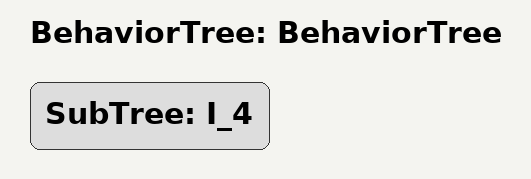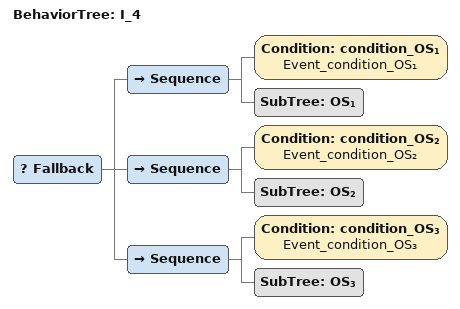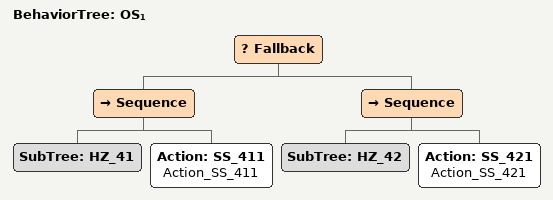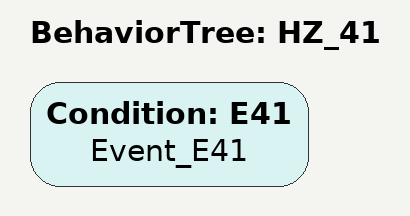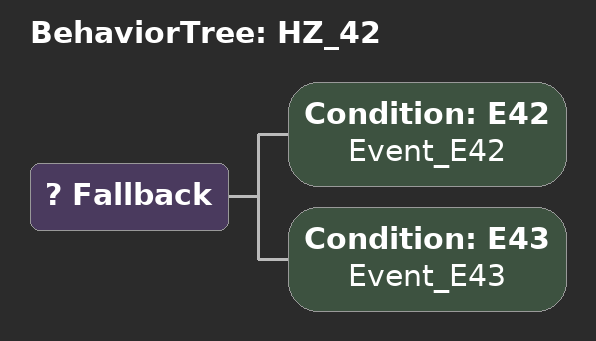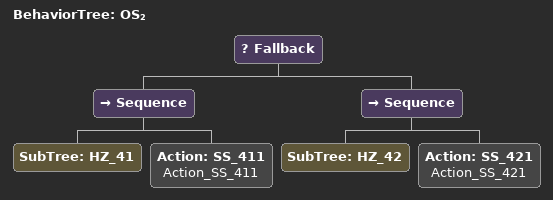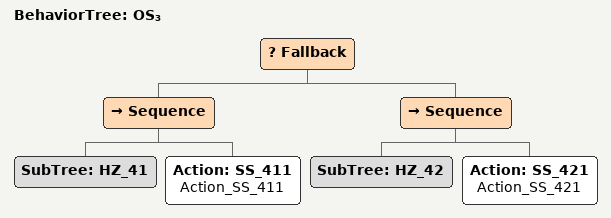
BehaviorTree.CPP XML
<?xml version="1.0" ?>
<root main_tree_to_execute="BehaviorTree">
  <BehaviorTree ID="BehaviorTree">
    <SubTree ID="I_4"/>
  </BehaviorTree>
  <BehaviorTree ID="I_4">
    <Fallback>
      <Sequence>
        <Condition ID="condition_OS₁" name="Event_condition_OS₁"/>
        <SubTree ID="OS₁"/>
      </Sequence>
      <Sequence>
        <Condition ID="condition_OS₂" name="Event_condition_OS₂"/>
        <SubTree ID="OS₂"/>
      </Sequence>
      <Sequence>
        <Condition ID="condition_OS₃" name="Event_condition_OS₃"/>
        <SubTree ID="OS₃"/>
      </Sequence>
    </Fallback>
  </BehaviorTree>
  <BehaviorTree ID="OS₁">
    <Fallback>
      <Sequence>
        <SubTree ID="HZ_41"/>
        <Action ID="SS_411" name="Action_SS_411"/>
      </Sequence>
      <Sequence>
        <SubTree ID="HZ_42"/>
        <Action ID="SS_421" name="Action_SS_421"/>
      </Sequence>
    </Fallback>
  </BehaviorTree>
  <BehaviorTree ID="HZ_41">
    <Condition ID="E41" name="Event_E41"/>
  </BehaviorTree>
  <BehaviorTree ID="HZ_42">
    <Fallback>
      <Condition ID="E42" name="Event_E42"/>
      <Condition ID="E43" name="Event_E43"/>
    </Fallback>
  </BehaviorTree>
  <BehaviorTree ID="OS₂">
    <Fallback>
      <Sequence>
        <SubTree ID="HZ_41"/>
        <Action ID="SS_411" name="Action_SS_411"/>
      </Sequence>
      <Sequence>
        <SubTree ID="HZ_42"/>
        <Action ID="SS_421" name="Action_SS_421"/>
      </Sequence>
    </Fallback>
  </BehaviorTree>
  <BehaviorTree ID="OS₃">
    <Fallback>
      <Sequence>
        <SubTree ID="HZ_41"/>
        <Action ID="SS_411" name="Action_SS_411"/>
      </Sequence>
      <Sequence>
        <SubTree ID="HZ_42"/>
        <Action ID="SS_421" name="Action_SS_421"/>
      </Sequence>
    </Fallback>
  </BehaviorTree>
</root>
